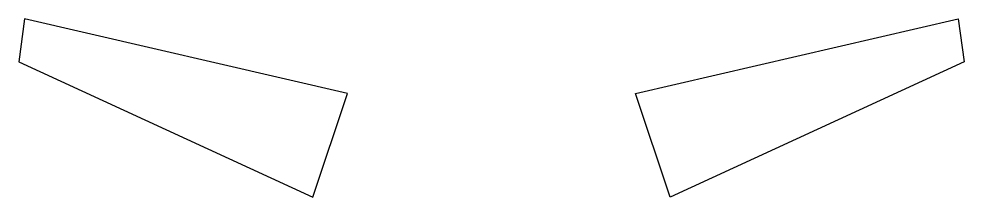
# Model space of a CAD drawing. Header units: centimetres. Extents: x -7.3 to 7.3, y -1.4 to 1.4.
import ezdxf

# ---------------------------------------------------------------- set-up
doc = ezdxf.new("R2010")
doc.units = ezdxf.units.CM
doc.header["$MEASUREMENT"] = 0
doc.layers.add('Camada 1', color=7, linetype='Continuous')

msp = doc.modelspace()

# ---------------------------------------------------------------- linework, layer by layer
at = {"layer": 'Camada 1'}
for points in [[(-2.21709, 0.22172), (-2.21709, 0.22172), (-2.74917, -1.37454), (-2.74917, -1.37454), (-2.74917, -1.37454), (-2.74917, -1.37454), (-7.27198, 0.7094), (-7.27198, 0.7094), (-7.27198, 0.7094), (-7.27198, 0.7094), (-7.18334, 1.37454), (-7.18334, 1.37454), (-7.18334, 1.37454), (-7.18334, 1.37454), (-2.21709, 0.22172), (-2.21709, 0.22172)], [(2.21712, 0.22172), (2.21712, 0.22172), (2.74906, -1.37454), (2.74906, -1.37454), (2.74906, -1.37454), (2.74906, -1.37454), (7.27198, 0.7094), (7.27198, 0.7094), (7.27198, 0.7094), (7.27198, 0.7094), (7.18327, 1.37454), (7.18327, 1.37454), (7.18327, 1.37454), (7.18327, 1.37454), (2.21712, 0.22172), (2.21712, 0.22172)]]:
    msp.add_open_spline(points, degree=3, knots=[0, 0, 0, 0, 0.2, 0.2, 0.2, 0.2, 0.4, 0.4, 0.4, 0.4, 0.6, 0.6, 0.6, 0.6, 1, 1, 1, 1], dxfattribs=at)

doc.saveas('drawing.dxf')
